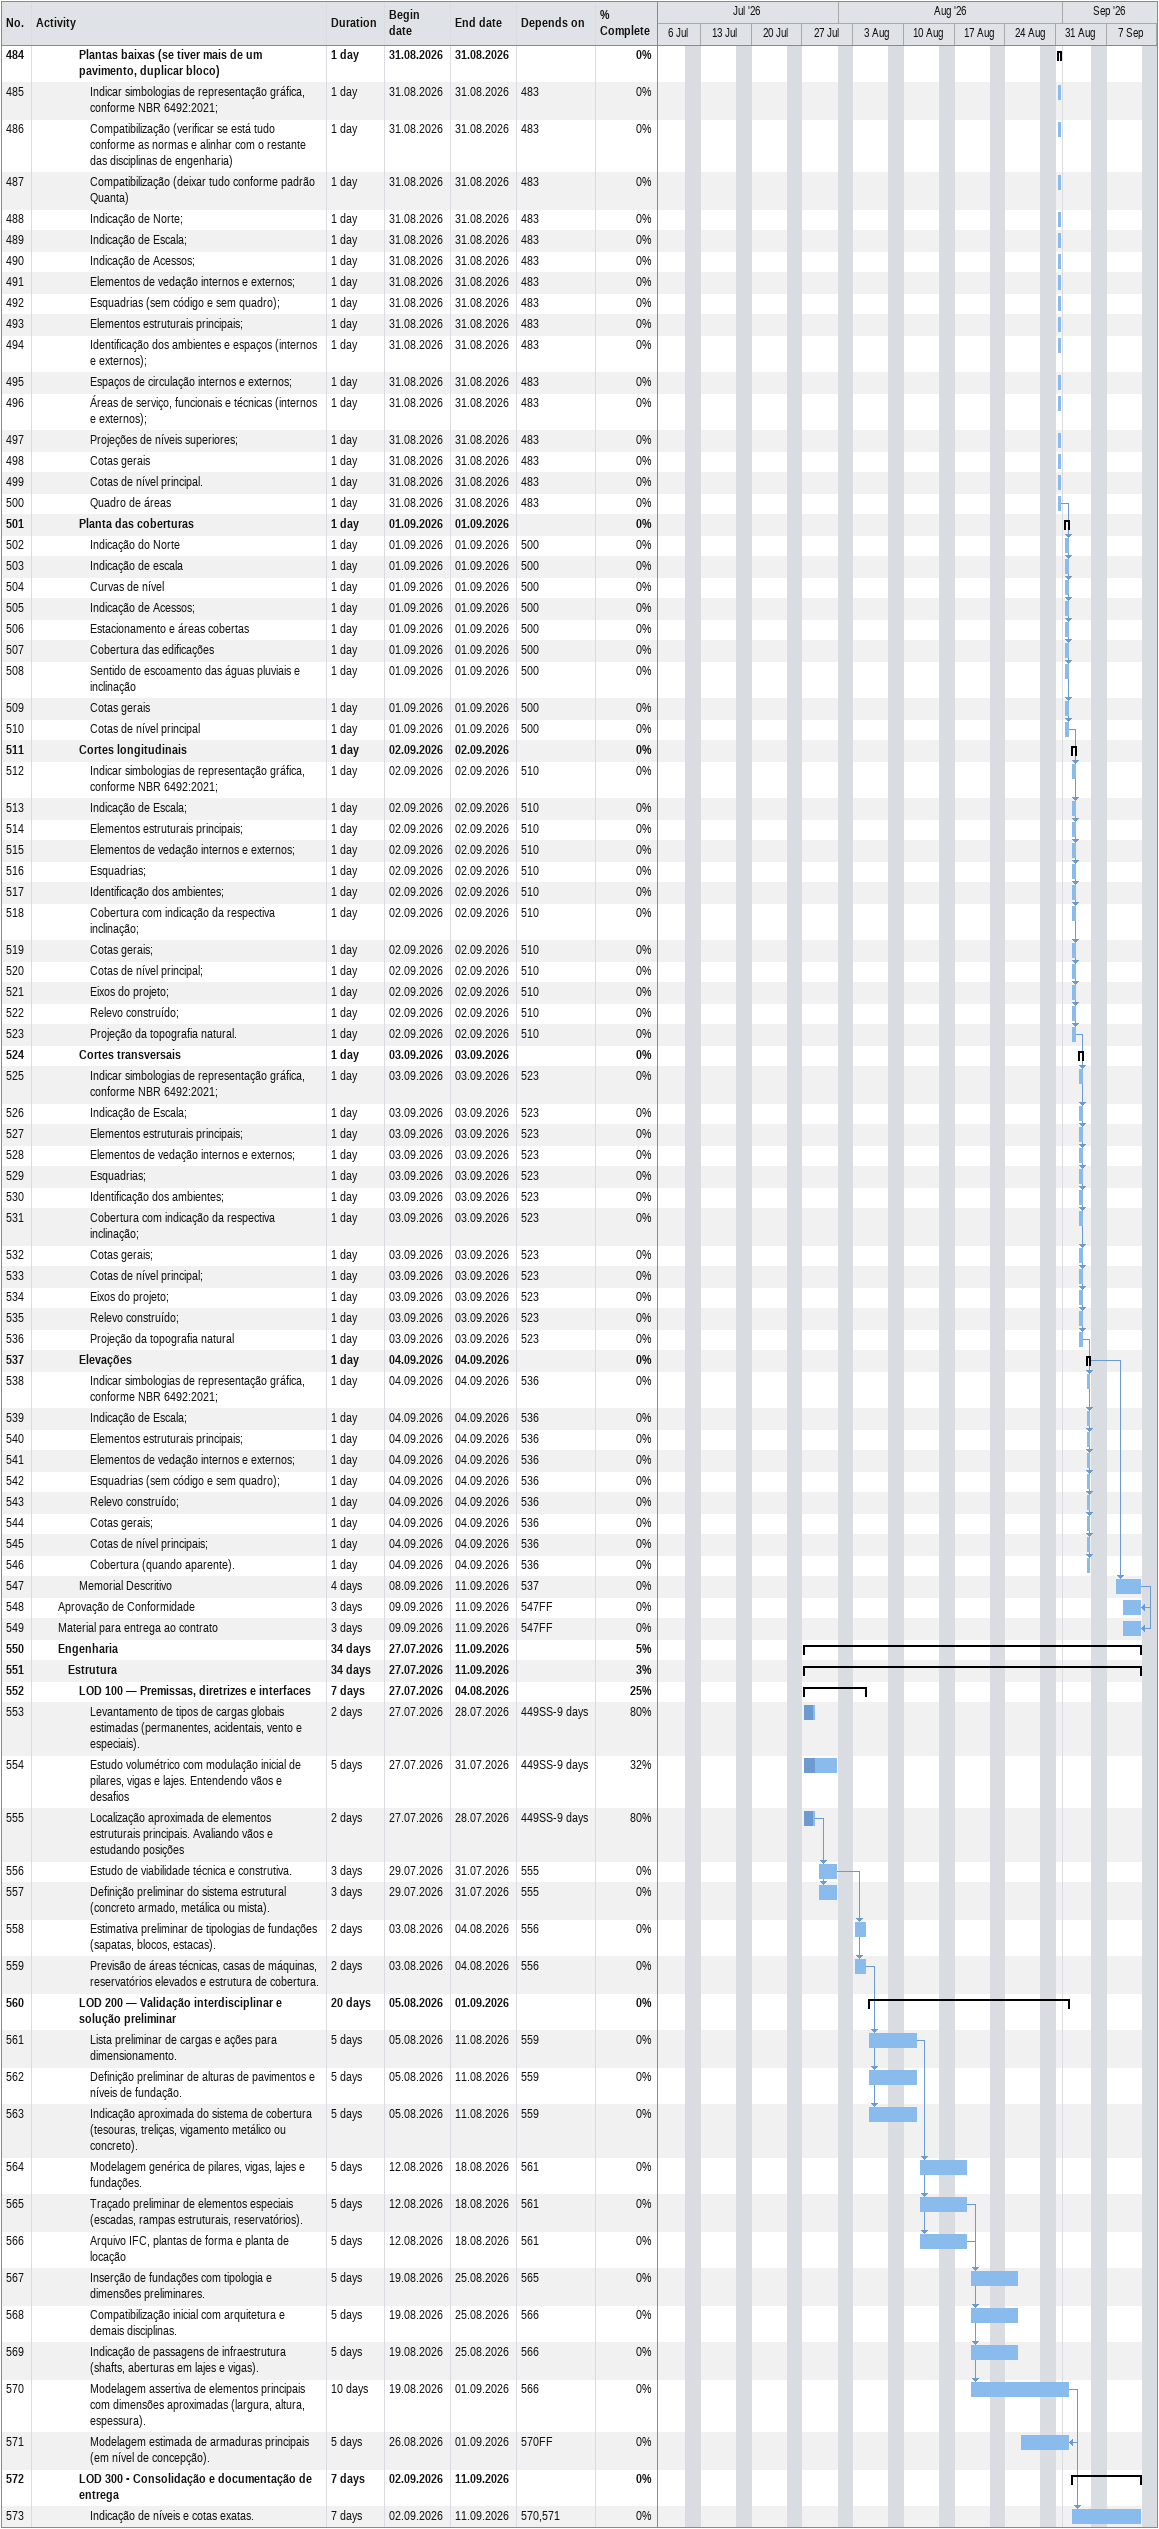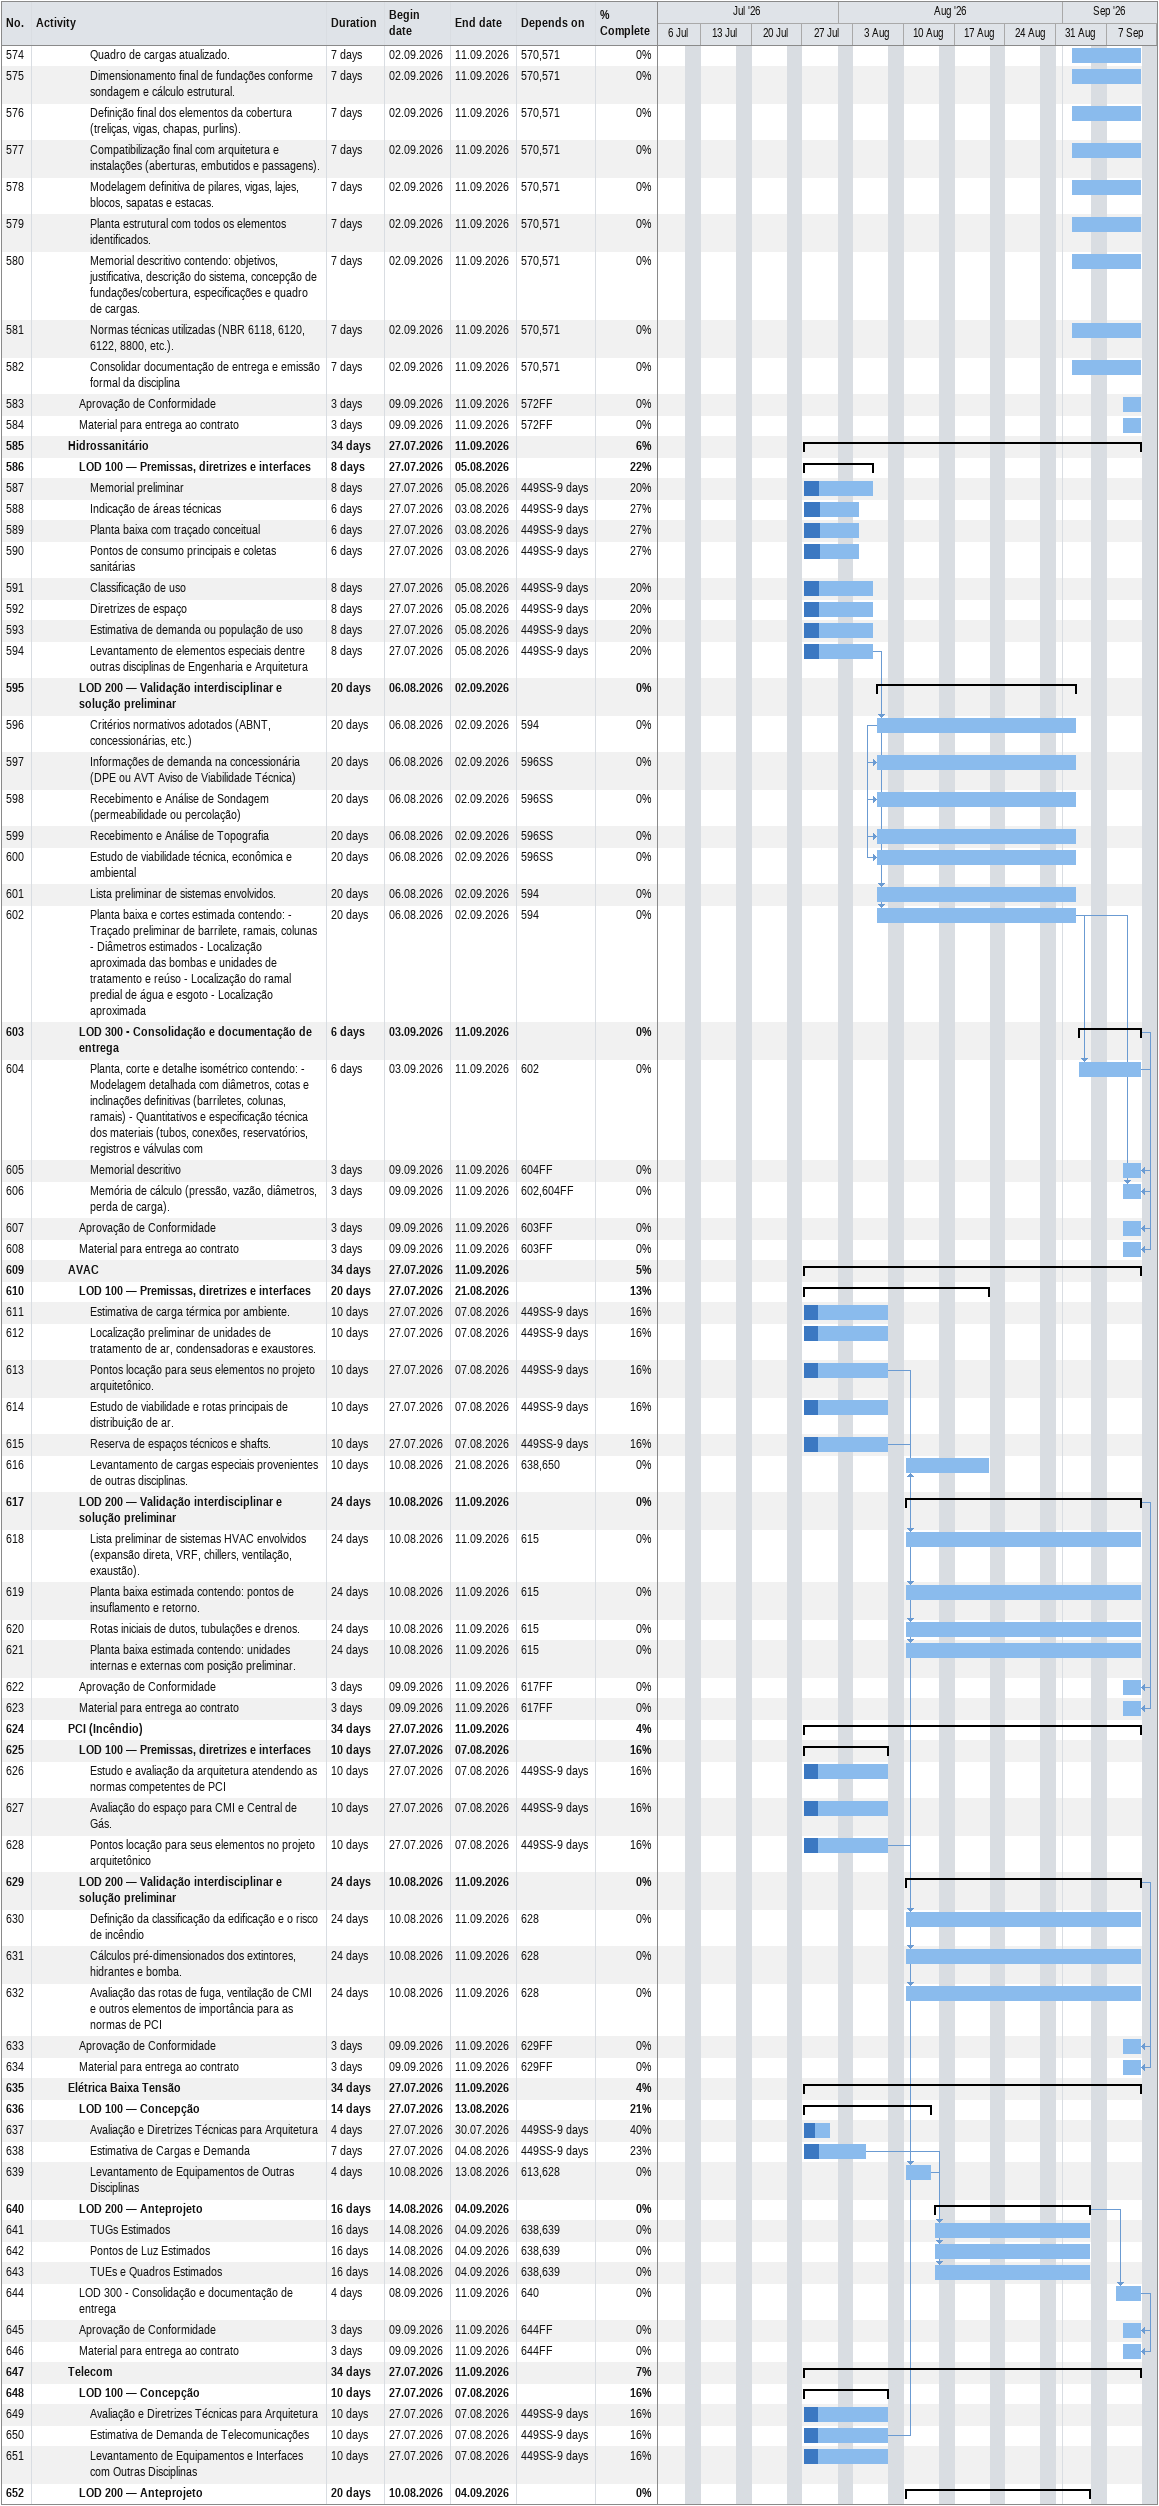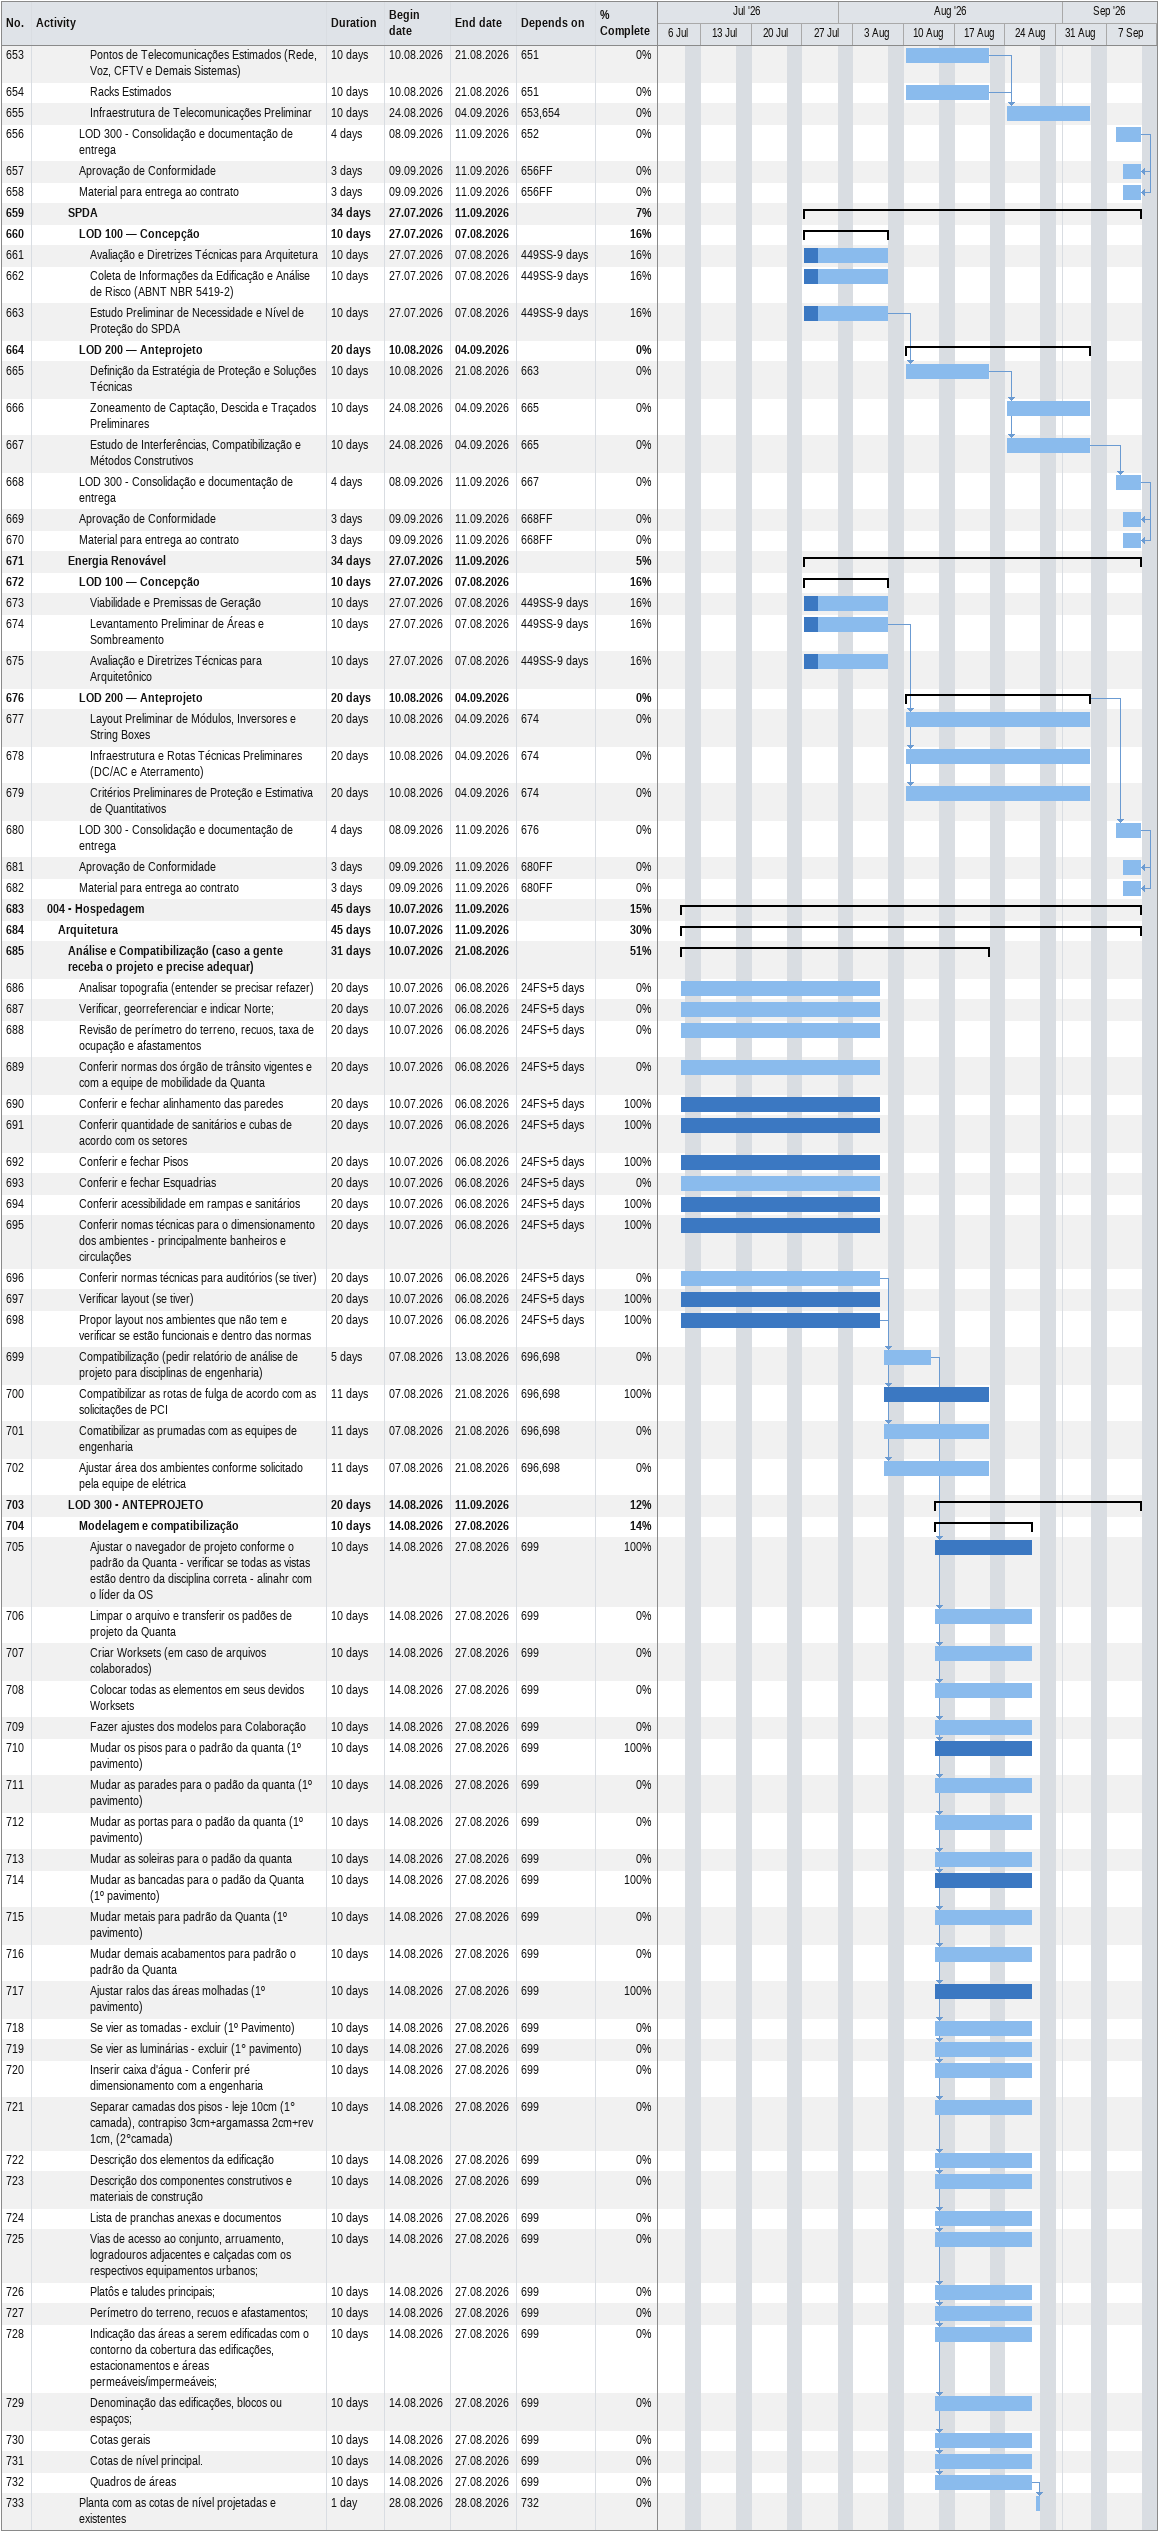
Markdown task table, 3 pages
| ID | Level | Task | Duration | Start | Finish | Predecessors | % complete |
|---|---|---|---|---|---|---|---|
| 484 | 5 | **Plantas baixas (se tiver mais de um pavimento, duplicar bloco)** | 1d | 2026-08-31 | 2026-08-31 |  | 0 |
| 485 | 6 | Indicar simbologias de representação gráfica, conforme NBR 6492:2021; | 1d | 2026-08-31 | 2026-08-31 | 483 | 0 |
| 486 | 6 | Compatibilização (verificar se está tudo conforme as normas e alinhar com o restante das disciplinas de engenharia) | 1d | 2026-08-31 | 2026-08-31 | 483 | 0 |
| 487 | 6 | Compatibilização (deixar tudo conforme padrão Quanta) | 1d | 2026-08-31 | 2026-08-31 | 483 | 0 |
| 488 | 6 | Indicação de Norte; | 1d | 2026-08-31 | 2026-08-31 | 483 | 0 |
| 489 | 6 | Indicação de Escala; | 1d | 2026-08-31 | 2026-08-31 | 483 | 0 |
| 490 | 6 | Indicação de Acessos; | 1d | 2026-08-31 | 2026-08-31 | 483 | 0 |
| 491 | 6 | Elementos de vedação internos e externos; | 1d | 2026-08-31 | 2026-08-31 | 483 | 0 |
| 492 | 6 | Esquadrias (sem código e sem quadro); | 1d | 2026-08-31 | 2026-08-31 | 483 | 0 |
| 493 | 6 | Elementos estruturais principais; | 1d | 2026-08-31 | 2026-08-31 | 483 | 0 |
| 494 | 6 | Identificação dos ambientes e espaços (internos e externos); | 1d | 2026-08-31 | 2026-08-31 | 483 | 0 |
| 495 | 6 | Espaços de circulação internos e externos; | 1d | 2026-08-31 | 2026-08-31 | 483 | 0 |
| 496 | 6 | Áreas de serviço, funcionais e técnicas (internos e externos); | 1d | 2026-08-31 | 2026-08-31 | 483 | 0 |
| 497 | 6 | Projeções de níveis superiores; | 1d | 2026-08-31 | 2026-08-31 | 483 | 0 |
| 498 | 6 | Cotas gerais | 1d | 2026-08-31 | 2026-08-31 | 483 | 0 |
| 499 | 6 | Cotas de nível principal. | 1d | 2026-08-31 | 2026-08-31 | 483 | 0 |
| 500 | 6 | Quadro de áreas | 1d | 2026-08-31 | 2026-08-31 | 483 | 0 |
| 501 | 5 | **Planta das coberturas** | 1d | 2026-09-01 | 2026-09-01 |  | 0 |
| 502 | 6 | Indicação do Norte | 1d | 2026-09-01 | 2026-09-01 | 500 | 0 |
| 503 | 6 | Indicação de escala | 1d | 2026-09-01 | 2026-09-01 | 500 | 0 |
| 504 | 6 | Curvas de nível | 1d | 2026-09-01 | 2026-09-01 | 500 | 0 |
| 505 | 6 | Indicação de Acessos; | 1d | 2026-09-01 | 2026-09-01 | 500 | 0 |
| 506 | 6 | Estacionamento e áreas cobertas | 1d | 2026-09-01 | 2026-09-01 | 500 | 0 |
| 507 | 6 | Cobertura das edificações | 1d | 2026-09-01 | 2026-09-01 | 500 | 0 |
| 508 | 6 | Sentido de escoamento das águas pluviais e inclinação | 1d | 2026-09-01 | 2026-09-01 | 500 | 0 |
| 509 | 6 | Cotas gerais | 1d | 2026-09-01 | 2026-09-01 | 500 | 0 |
| 510 | 6 | Cotas de nível principal | 1d | 2026-09-01 | 2026-09-01 | 500 | 0 |
| 511 | 5 | **Cortes longitudinais** | 1d | 2026-09-02 | 2026-09-02 |  | 0 |
| 512 | 6 | Indicar simbologias de representação gráfica, conforme NBR 6492:2021; | 1d | 2026-09-02 | 2026-09-02 | 510 | 0 |
| 513 | 6 | Indicação de Escala; | 1d | 2026-09-02 | 2026-09-02 | 510 | 0 |
| 514 | 6 | Elementos estruturais principais; | 1d | 2026-09-02 | 2026-09-02 | 510 | 0 |
| 515 | 6 | Elementos de vedação internos e externos; | 1d | 2026-09-02 | 2026-09-02 | 510 | 0 |
| 516 | 6 | Esquadrias; | 1d | 2026-09-02 | 2026-09-02 | 510 | 0 |
| 517 | 6 | Identificação dos ambientes; | 1d | 2026-09-02 | 2026-09-02 | 510 | 0 |
| 518 | 6 | Cobertura com indicação da respectiva inclinação; | 1d | 2026-09-02 | 2026-09-02 | 510 | 0 |
| 519 | 6 | Cotas gerais; | 1d | 2026-09-02 | 2026-09-02 | 510 | 0 |
| 520 | 6 | Cotas de nível principal; | 1d | 2026-09-02 | 2026-09-02 | 510 | 0 |
| 521 | 6 | Eixos do projeto; | 1d | 2026-09-02 | 2026-09-02 | 510 | 0 |
| 522 | 6 | Relevo construído; | 1d | 2026-09-02 | 2026-09-02 | 510 | 0 |
| 523 | 6 | Projeção da topografia natural. | 1d | 2026-09-02 | 2026-09-02 | 510 | 0 |
| 524 | 5 | **Cortes transversais** | 1d | 2026-09-03 | 2026-09-03 |  | 0 |
| 525 | 6 | Indicar simbologias de representação gráfica, conforme NBR 6492:2021; | 1d | 2026-09-03 | 2026-09-03 | 523 | 0 |
| 526 | 6 | Indicação de Escala; | 1d | 2026-09-03 | 2026-09-03 | 523 | 0 |
| 527 | 6 | Elementos estruturais principais; | 1d | 2026-09-03 | 2026-09-03 | 523 | 0 |
| 528 | 6 | Elementos de vedação internos e externos; | 1d | 2026-09-03 | 2026-09-03 | 523 | 0 |
| 529 | 6 | Esquadrias; | 1d | 2026-09-03 | 2026-09-03 | 523 | 0 |
| 530 | 6 | Identificação dos ambientes; | 1d | 2026-09-03 | 2026-09-03 | 523 | 0 |
| 531 | 6 | Cobertura com indicação da respectiva inclinação; | 1d | 2026-09-03 | 2026-09-03 | 523 | 0 |
| 532 | 6 | Cotas gerais; | 1d | 2026-09-03 | 2026-09-03 | 523 | 0 |
| 533 | 6 | Cotas de nível principal; | 1d | 2026-09-03 | 2026-09-03 | 523 | 0 |
| 534 | 6 | Eixos do projeto; | 1d | 2026-09-03 | 2026-09-03 | 523 | 0 |
| 535 | 6 | Relevo construído; | 1d | 2026-09-03 | 2026-09-03 | 523 | 0 |
| 536 | 6 | Projeção da topografia natural | 1d | 2026-09-03 | 2026-09-03 | 523 | 0 |
| 537 | 5 | **Elevações** | 1d | 2026-09-04 | 2026-09-04 |  | 0 |
| 538 | 6 | Indicar simbologias de representação gráfica, conforme NBR 6492:2021; | 1d | 2026-09-04 | 2026-09-04 | 536 | 0 |
| 539 | 6 | Indicação de Escala; | 1d | 2026-09-04 | 2026-09-04 | 536 | 0 |
| 540 | 6 | Elementos estruturais principais; | 1d | 2026-09-04 | 2026-09-04 | 536 | 0 |
| 541 | 6 | Elementos de vedação internos e externos; | 1d | 2026-09-04 | 2026-09-04 | 536 | 0 |
| 542 | 6 | Esquadrias (sem código e sem quadro); | 1d | 2026-09-04 | 2026-09-04 | 536 | 0 |
| 543 | 6 | Relevo construído; | 1d | 2026-09-04 | 2026-09-04 | 536 | 0 |
| 544 | 6 | Cotas gerais; | 1d | 2026-09-04 | 2026-09-04 | 536 | 0 |
| 545 | 6 | Cotas de nível principais; | 1d | 2026-09-04 | 2026-09-04 | 536 | 0 |
| 546 | 6 | Cobertura (quando aparente). | 1d | 2026-09-04 | 2026-09-04 | 536 | 0 |
| 547 | 5 | Memorial Descritivo | 4d | 2026-09-08 | 2026-09-11 | 537 | 0 |
| 548 | 3 | Aprovação de Conformidade | 3d | 2026-09-09 | 2026-09-11 | 547FF | 0 |
| 549 | 3 | Material para entrega ao contrato | 3d | 2026-09-09 | 2026-09-11 | 547FF | 0 |
| 550 | 3 | **Engenharia** | 34d | 2026-07-27 | 2026-09-11 |  | 5 |
| 551 | 4 | **Estrutura** | 34d | 2026-07-27 | 2026-09-11 |  | 3 |
| 552 | 5 | **LOD 100 — Premissas, diretrizes e interfaces** | 7d | 2026-07-27 | 2026-08-04 |  | 25 |
| 553 | 6 | Levantamento de tipos de cargas globais estimadas (permanentes, acidentais, vento e especiais). | 2d | 2026-07-27 | 2026-07-28 | 449SS-9d | 80 |
| 554 | 6 | Estudo volumétrico com modulação inicial de pilares, vigas e lajes. Entendendo vãos e desafios | 5d | 2026-07-27 | 2026-07-31 | 449SS-9d | 32 |
| 555 | 6 | Localização aproximada de elementos estruturais principais. Avaliando vãos e estudando posições | 2d | 2026-07-27 | 2026-07-28 | 449SS-9d | 80 |
| 556 | 6 | Estudo de viabilidade técnica e construtiva. | 3d | 2026-07-29 | 2026-07-31 | 555 | 0 |
| 557 | 6 | Definição preliminar do sistema estrutural (concreto armado, metálica ou mista). | 3d | 2026-07-29 | 2026-07-31 | 555 | 0 |
| 558 | 6 | Estimativa preliminar de tipologias de fundações (sapatas, blocos, estacas). | 2d | 2026-08-03 | 2026-08-04 | 556 | 0 |
| 559 | 6 | Previsão de áreas técnicas, casas de máquinas, reservatórios elevados e estrutura de cobertura. | 2d | 2026-08-03 | 2026-08-04 | 556 | 0 |
| 560 | 5 | **LOD 200 — Validação interdisciplinar e solução preliminar** | 20d | 2026-08-05 | 2026-09-01 |  | 0 |
| 561 | 6 | Lista preliminar de cargas e ações para dimensionamento. | 5d | 2026-08-05 | 2026-08-11 | 559 | 0 |
| 562 | 6 | Definição preliminar de alturas de pavimentos e níveis de fundação. | 5d | 2026-08-05 | 2026-08-11 | 559 | 0 |
| 563 | 6 | Indicação aproximada do sistema de cobertura (tesouras, treliças, vigamento metálico ou concreto). | 5d | 2026-08-05 | 2026-08-11 | 559 | 0 |
| 564 | 6 | Modelagem genérica de pilares, vigas, lajes e fundações. | 5d | 2026-08-12 | 2026-08-18 | 561 | 0 |
| 565 | 6 | Traçado preliminar de elementos especiais (escadas, rampas estruturais, reservatórios). | 5d | 2026-08-12 | 2026-08-18 | 561 | 0 |
| 566 | 6 | Arquivo IFC, plantas de forma e planta de locação | 5d | 2026-08-12 | 2026-08-18 | 561 | 0 |
| 567 | 6 | Inserção de fundações com tipologia e dimensões preliminares. | 5d | 2026-08-19 | 2026-08-25 | 565 | 0 |
| 568 | 6 | Compatibilização inicial com arquitetura e demais disciplinas. | 5d | 2026-08-19 | 2026-08-25 | 566 | 0 |
| 569 | 6 | Indicação de passagens de infraestrutura (shafts, aberturas em lajes e vigas). | 5d | 2026-08-19 | 2026-08-25 | 566 | 0 |
| 570 | 6 | Modelagem assertiva de elementos principais com dimensões aproximadas (largura, altura, espessura). | 10d | 2026-08-19 | 2026-09-01 | 566 | 0 |
| 571 | 6 | Modelagem estimada de armaduras principais (em nível de concepção). | 5d | 2026-08-26 | 2026-09-01 | 570FF | 0 |
| 572 | 5 | **LOD 300 - Consolidação e documentação de entrega** | 7d | 2026-09-02 | 2026-09-11 |  | 0 |
| 573 | 6 | Indicação de níveis e cotas exatas. | 7d | 2026-09-02 | 2026-09-11 | 570, 571 | 0 |
| 574 | 6 | Quadro de cargas atualizado. | 7d | 2026-09-02 | 2026-09-11 | 570, 571 | 0 |
| 575 | 6 | Dimensionamento final de fundações conforme sondagem e cálculo estrutural. | 7d | 2026-09-02 | 2026-09-11 | 570, 571 | 0 |
| 576 | 6 | Definição final dos elementos da cobertura (treliças, vigas, chapas, purlins). | 7d | 2026-09-02 | 2026-09-11 | 570, 571 | 0 |
| 577 | 6 | Compatibilização final com arquitetura e instalações (aberturas, embutidos e passagens). | 7d | 2026-09-02 | 2026-09-11 | 570, 571 | 0 |
| 578 | 6 | Modelagem definitiva de pilares, vigas, lajes, blocos, sapatas e estacas. | 7d | 2026-09-02 | 2026-09-11 | 570, 571 | 0 |
| 579 | 6 | Planta estrutural com todos os elementos identificados. | 7d | 2026-09-02 | 2026-09-11 | 570, 571 | 0 |
| 580 | 6 | Memorial descritivo contendo: objetivos, justificativa, descrição do sistema, concepção de fundações/cobertura, especificações e quadro de cargas. | 7d | 2026-09-02 | 2026-09-11 | 570, 571 | 0 |
| 581 | 6 | Normas técnicas utilizadas (NBR 6118, 6120, 6122, 8800, etc.). | 7d | 2026-09-02 | 2026-09-11 | 570, 571 | 0 |
| 582 | 6 | Consolidar documentação de entrega e emissão formal da disciplina | 7d | 2026-09-02 | 2026-09-11 | 570, 571 | 0 |
| 583 | 5 | Aprovação de Conformidade | 3d | 2026-09-09 | 2026-09-11 | 572FF | 0 |
| 584 | 5 | Material para entrega ao contrato | 3d | 2026-09-09 | 2026-09-11 | 572FF | 0 |
| 585 | 4 | **Hidrossanitário** | 34d | 2026-07-27 | 2026-09-11 |  | 6 |
| 586 | 5 | **LOD 100 — Premissas, diretrizes e interfaces** | 8d | 2026-07-27 | 2026-08-05 |  | 22 |
| 587 | 6 | Memorial preliminar | 8d | 2026-07-27 | 2026-08-05 | 449SS-9d | 20 |
| 588 | 6 | Indicação de áreas técnicas | 6d | 2026-07-27 | 2026-08-03 | 449SS-9d | 27 |
| 589 | 6 | Planta baixa com traçado conceitual | 6d | 2026-07-27 | 2026-08-03 | 449SS-9d | 27 |
| 590 | 6 | Pontos de consumo principais e coletas sanitárias | 6d | 2026-07-27 | 2026-08-03 | 449SS-9d | 27 |
| 591 | 6 | Classificação de uso | 8d | 2026-07-27 | 2026-08-05 | 449SS-9d | 20 |
| 592 | 6 | Diretrizes de espaço | 8d | 2026-07-27 | 2026-08-05 | 449SS-9d | 20 |
| 593 | 6 | Estimativa de demanda ou população de uso | 8d | 2026-07-27 | 2026-08-05 | 449SS-9d | 20 |
| 594 | 6 | Levantamento de elementos especiais dentre outras disciplinas de Engenharia e Arquitetura | 8d | 2026-07-27 | 2026-08-05 | 449SS-9d | 20 |
| 595 | 5 | **LOD 200 — Validação interdisciplinar e solução preliminar** | 20d | 2026-08-06 | 2026-09-02 |  | 0 |
| 596 | 6 | Critérios normativos adotados (ABNT, concessionárias, etc.) | 20d | 2026-08-06 | 2026-09-02 | 594 | 0 |
| 597 | 6 | Informações de demanda na concessionária (DPE ou AVT Aviso de Viabilidade Técnica) | 20d | 2026-08-06 | 2026-09-02 | 596SS | 0 |
| 598 | 6 | Recebimento e Análise de Sondagem (permeabilidade ou percolação) | 20d | 2026-08-06 | 2026-09-02 | 596SS | 0 |
| 599 | 6 | Recebimento e Análise de Topografia | 20d | 2026-08-06 | 2026-09-02 | 596SS | 0 |
| 600 | 6 | Estudo de viabilidade técnica, econômica e ambiental | 20d | 2026-08-06 | 2026-09-02 | 596SS | 0 |
| 601 | 6 | Lista preliminar de sistemas envolvidos. | 20d | 2026-08-06 | 2026-09-02 | 594 | 0 |
| 602 | 6 | Planta baixa e cortes estimada contendo: - Traçado preliminar de barrilete, ramais, colunas - Diâmetros estimados - Localização aproximada das bombas e unidades de tratamento e reúso - Localização do ramal predial de água e esgoto - Localização aproximada | 20d | 2026-08-06 | 2026-09-02 | 594 | 0 |
| 603 | 5 | **LOD 300 - Consolidação e documentação de entrega** | 6d | 2026-09-03 | 2026-09-11 |  | 0 |
| 604 | 6 | Planta, corte e detalhe isométrico contendo: - Modelagem detalhada com diâmetros, cotas e inclinações definitivas (barriletes, colunas, ramais) - Quantitativos e especificação técnica dos materiais (tubos, conexões, reservatórios, registros e válvulas com | 6d | 2026-09-03 | 2026-09-11 | 602 | 0 |
| 605 | 6 | Memorial descritivo | 3d | 2026-09-09 | 2026-09-11 | 604FF | 0 |
| 606 | 6 | Memória de cálculo (pressão, vazão, diâmetros, perda de carga). | 3d | 2026-09-09 | 2026-09-11 | 602, 604FF | 0 |
| 607 | 5 | Aprovação de Conformidade | 3d | 2026-09-09 | 2026-09-11 | 603FF | 0 |
| 608 | 5 | Material para entrega ao contrato | 3d | 2026-09-09 | 2026-09-11 | 603FF | 0 |
| 609 | 4 | **AVAC** | 34d | 2026-07-27 | 2026-09-11 |  | 5 |
| 610 | 5 | **LOD 100 — Premissas, diretrizes e interfaces** | 20d | 2026-07-27 | 2026-08-21 |  | 13 |
| 611 | 6 | Estimativa de carga térmica por ambiente. | 10d | 2026-07-27 | 2026-08-07 | 449SS-9d | 16 |
| 612 | 6 | Localização preliminar de unidades de tratamento de ar, condensadoras e exaustores. | 10d | 2026-07-27 | 2026-08-07 | 449SS-9d | 16 |
| 613 | 6 | Pontos locação para seus elementos no projeto arquitetônico. | 10d | 2026-07-27 | 2026-08-07 | 449SS-9d | 16 |
| 614 | 6 | Estudo de viabilidade e rotas principais de distribuição de ar. | 10d | 2026-07-27 | 2026-08-07 | 449SS-9d | 16 |
| 615 | 6 | Reserva de espaços técnicos e shafts. | 10d | 2026-07-27 | 2026-08-07 | 449SS-9d | 16 |
| 616 | 6 | Levantamento de cargas especiais provenientes de outras disciplinas. | 10d | 2026-08-10 | 2026-08-21 | 638, 650 | 0 |
| 617 | 5 | **LOD 200 — Validação interdisciplinar e solução preliminar** | 24d | 2026-08-10 | 2026-09-11 |  | 0 |
| 618 | 6 | Lista preliminar de sistemas HVAC envolvidos (expansão direta, VRF, chillers, ventilação, exaustão). | 24d | 2026-08-10 | 2026-09-11 | 615 | 0 |
| 619 | 6 | Planta baixa estimada contendo: pontos de insuflamento e retorno. | 24d | 2026-08-10 | 2026-09-11 | 615 | 0 |
| 620 | 6 | Rotas iniciais de dutos, tubulações e drenos. | 24d | 2026-08-10 | 2026-09-11 | 615 | 0 |
| 621 | 6 | Planta baixa estimada contendo: unidades internas e externas com posição preliminar. | 24d | 2026-08-10 | 2026-09-11 | 615 | 0 |
| 622 | 5 | Aprovação de Conformidade | 3d | 2026-09-09 | 2026-09-11 | 617FF | 0 |
| 623 | 5 | Material para entrega ao contrato | 3d | 2026-09-09 | 2026-09-11 | 617FF | 0 |
| 624 | 4 | **PCI (Incêndio)** | 34d | 2026-07-27 | 2026-09-11 |  | 4 |
| 625 | 5 | **LOD 100 — Premissas, diretrizes e interfaces** | 10d | 2026-07-27 | 2026-08-07 |  | 16 |
| 626 | 6 | Estudo e avaliação da arquitetura atendendo as normas competentes de PCI | 10d | 2026-07-27 | 2026-08-07 | 449SS-9d | 16 |
| 627 | 6 | Avaliação do espaço para CMI e Central de Gás. | 10d | 2026-07-27 | 2026-08-07 | 449SS-9d | 16 |
| 628 | 6 | Pontos locação para seus elementos no projeto arquitetônico | 10d | 2026-07-27 | 2026-08-07 | 449SS-9d | 16 |
| 629 | 5 | **LOD 200 — Validação interdisciplinar e solução preliminar** | 24d | 2026-08-10 | 2026-09-11 |  | 0 |
| 630 | 6 | Definição da classificação da edificação e o risco de incêndio | 24d | 2026-08-10 | 2026-09-11 | 628 | 0 |
| 631 | 6 | Cálculos pré-dimensionados dos extintores, hidrantes e bomba. | 24d | 2026-08-10 | 2026-09-11 | 628 | 0 |
| 632 | 6 | Avaliação das rotas de fuga, ventilação de CMI e outros elementos de importância para as normas de PCI | 24d | 2026-08-10 | 2026-09-11 | 628 | 0 |
| 633 | 5 | Aprovação de Conformidade | 3d | 2026-09-09 | 2026-09-11 | 629FF | 0 |
| 634 | 5 | Material para entrega ao contrato | 3d | 2026-09-09 | 2026-09-11 | 629FF | 0 |
| 635 | 4 | **Elétrica Baixa Tensão** | 34d | 2026-07-27 | 2026-09-11 |  | 4 |
| 636 | 5 | **LOD 100 — Concepção** | 14d | 2026-07-27 | 2026-08-13 |  | 21 |
| 637 | 6 | Avaliação e Diretrizes Técnicas para Arquitetura | 4d | 2026-07-27 | 2026-07-30 | 449SS-9d | 40 |
| 638 | 6 | Estimativa de Cargas e Demanda | 7d | 2026-07-27 | 2026-08-04 | 449SS-9d | 23 |
| 639 | 6 | Levantamento de Equipamentos de Outras Disciplinas | 4d | 2026-08-10 | 2026-08-13 | 613, 628 | 0 |
| 640 | 5 | **LOD 200 — Anteprojeto** | 16d | 2026-08-14 | 2026-09-04 |  | 0 |
| 641 | 6 | TUGs Estimados | 16d | 2026-08-14 | 2026-09-04 | 638, 639 | 0 |
| 642 | 6 | Pontos de Luz Estimados | 16d | 2026-08-14 | 2026-09-04 | 638, 639 | 0 |
| 643 | 6 | TUEs e Quadros Estimados | 16d | 2026-08-14 | 2026-09-04 | 638, 639 | 0 |
| 644 | 5 | LOD 300 - Consolidação e documentação de entrega | 4d | 2026-09-08 | 2026-09-11 | 640 | 0 |
| 645 | 5 | Aprovação de Conformidade | 3d | 2026-09-09 | 2026-09-11 | 644FF | 0 |
| 646 | 5 | Material para entrega ao contrato | 3d | 2026-09-09 | 2026-09-11 | 644FF | 0 |
| 647 | 4 | **Telecom** | 34d | 2026-07-27 | 2026-09-11 |  | 7 |
| 648 | 5 | **LOD 100 — Concepção** | 10d | 2026-07-27 | 2026-08-07 |  | 16 |
| 649 | 6 | Avaliação e Diretrizes Técnicas para Arquitetura | 10d | 2026-07-27 | 2026-08-07 | 449SS-9d | 16 |
| 650 | 6 | Estimativa de Demanda de Telecomunicações | 10d | 2026-07-27 | 2026-08-07 | 449SS-9d | 16 |
| 651 | 6 | Levantamento de Equipamentos e Interfaces com Outras Disciplinas | 10d | 2026-07-27 | 2026-08-07 | 449SS-9d | 16 |
| 652 | 5 | **LOD 200 — Anteprojeto** | 20d | 2026-08-10 | 2026-09-04 |  | 0 |
| 653 | 6 | Pontos de Telecomunicações Estimados (Rede, Voz, CFTV e Demais Sistemas) | 10d | 2026-08-10 | 2026-08-21 | 651 | 0 |
| 654 | 6 | Racks Estimados | 10d | 2026-08-10 | 2026-08-21 | 651 | 0 |
| 655 | 6 | Infraestrutura de Telecomunicações Preliminar | 10d | 2026-08-24 | 2026-09-04 | 653, 654 | 0 |
| 656 | 5 | LOD 300 - Consolidação e documentação de entrega | 4d | 2026-09-08 | 2026-09-11 | 652 | 0 |
| 657 | 5 | Aprovação de Conformidade | 3d | 2026-09-09 | 2026-09-11 | 656FF | 0 |
| 658 | 5 | Material para entrega ao contrato | 3d | 2026-09-09 | 2026-09-11 | 656FF | 0 |
| 659 | 4 | **SPDA** | 34d | 2026-07-27 | 2026-09-11 |  | 7 |
| 660 | 5 | **LOD 100 — Concepção** | 10d | 2026-07-27 | 2026-08-07 |  | 16 |
| 661 | 6 | Avaliação e Diretrizes Técnicas para Arquitetura | 10d | 2026-07-27 | 2026-08-07 | 449SS-9d | 16 |
| 662 | 6 | Coleta de Informações da Edificação e Análise de Risco (ABNT NBR 5419-2) | 10d | 2026-07-27 | 2026-08-07 | 449SS-9d | 16 |
| 663 | 6 | Estudo Preliminar de Necessidade e Nível de Proteção do SPDA | 10d | 2026-07-27 | 2026-08-07 | 449SS-9d | 16 |
| 664 | 5 | **LOD 200 — Anteprojeto** | 20d | 2026-08-10 | 2026-09-04 |  | 0 |
| 665 | 6 | Definição da Estratégia de Proteção e Soluções Técnicas | 10d | 2026-08-10 | 2026-08-21 | 663 | 0 |
| 666 | 6 | Zoneamento de Captação, Descida e Traçados Preliminares | 10d | 2026-08-24 | 2026-09-04 | 665 | 0 |
| 667 | 6 | Estudo de Interferências, Compatibilização e Métodos Construtivos | 10d | 2026-08-24 | 2026-09-04 | 665 | 0 |
| 668 | 5 | LOD 300 - Consolidação e documentação de entrega | 4d | 2026-09-08 | 2026-09-11 | 667 | 0 |
| 669 | 5 | Aprovação de Conformidade | 3d | 2026-09-09 | 2026-09-11 | 668FF | 0 |
| 670 | 5 | Material para entrega ao contrato | 3d | 2026-09-09 | 2026-09-11 | 668FF | 0 |
| 671 | 4 | **Energia Renovável** | 34d | 2026-07-27 | 2026-09-11 |  | 5 |
| 672 | 5 | **LOD 100 — Concepção** | 10d | 2026-07-27 | 2026-08-07 |  | 16 |
| 673 | 6 | Viabilidade e Premissas de Geração | 10d | 2026-07-27 | 2026-08-07 | 449SS-9d | 16 |
| 674 | 6 | Levantamento Preliminar de Áreas e Sombreamento | 10d | 2026-07-27 | 2026-08-07 | 449SS-9d | 16 |
| 675 | 6 | Avaliação e Diretrizes Técnicas para Arquitetônico | 10d | 2026-07-27 | 2026-08-07 | 449SS-9d | 16 |
| 676 | 5 | **LOD 200 — Anteprojeto** | 20d | 2026-08-10 | 2026-09-04 |  | 0 |
| 677 | 6 | Layout Preliminar de Módulos, Inversores e String Boxes | 20d | 2026-08-10 | 2026-09-04 | 674 | 0 |
| 678 | 6 | Infraestrutura e Rotas Técnicas Preliminares (DC/AC e Aterramento) | 20d | 2026-08-10 | 2026-09-04 | 674 | 0 |
| 679 | 6 | Critérios Preliminares de Proteção e Estimativa de Quantitativos | 20d | 2026-08-10 | 2026-09-04 | 674 | 0 |
| 680 | 5 | LOD 300 - Consolidação e documentação de entrega | 4d | 2026-09-08 | 2026-09-11 | 676 | 0 |
| 681 | 5 | Aprovação de Conformidade | 3d | 2026-09-09 | 2026-09-11 | 680FF | 0 |
| 682 | 5 | Material para entrega ao contrato | 3d | 2026-09-09 | 2026-09-11 | 680FF | 0 |
| 683 | 2 | **004 - Hospedagem** | 45d | 2026-07-10 | 2026-09-11 |  | 15 |
| 684 | 3 | **Arquitetura** | 45d | 2026-07-10 | 2026-09-11 |  | 30 |
| 685 | 4 | **Análise e Compatibilização (caso a gente receba o projeto e precise adequar)** | 31d | 2026-07-10 | 2026-08-21 |  | 51 |
| 686 | 5 | Analisar topografia (entender se precisar refazer) | 20d | 2026-07-10 | 2026-08-06 | 24FS+5d | 0 |
| 687 | 5 | Verificar, georreferenciar e indicar Norte; | 20d | 2026-07-10 | 2026-08-06 | 24FS+5d | 0 |
| 688 | 5 | Revisão de perímetro do terreno, recuos, taxa de ocupação e afastamentos | 20d | 2026-07-10 | 2026-08-06 | 24FS+5d | 0 |
| 689 | 5 | Conferir normas dos órgão de trânsito vigentes e com a equipe de mobilidade da Quanta | 20d | 2026-07-10 | 2026-08-06 | 24FS+5d | 0 |
| 690 | 5 | Conferir e fechar alinhamento das paredes | 20d | 2026-07-10 | 2026-08-06 | 24FS+5d | 100 |
| 691 | 5 | Conferir quantidade de sanitários e cubas de acordo com os setores | 20d | 2026-07-10 | 2026-08-06 | 24FS+5d | 100 |
| 692 | 5 | Conferir e fechar Pisos | 20d | 2026-07-10 | 2026-08-06 | 24FS+5d | 100 |
| 693 | 5 | Conferir e fechar Esquadrias | 20d | 2026-07-10 | 2026-08-06 | 24FS+5d | 0 |
| 694 | 5 | Conferir acessibilidade em rampas e sanitários | 20d | 2026-07-10 | 2026-08-06 | 24FS+5d | 100 |
| 695 | 5 | Conferir nomas técnicas para o dimensionamento dos ambientes - principalmente banheiros e circulações | 20d | 2026-07-10 | 2026-08-06 | 24FS+5d | 100 |
| 696 | 5 | Conferir normas técnicas para auditórios (se tiver) | 20d | 2026-07-10 | 2026-08-06 | 24FS+5d | 0 |
| 697 | 5 | Verificar layout (se tiver) | 20d | 2026-07-10 | 2026-08-06 | 24FS+5d | 100 |
| 698 | 5 | Propor layout nos ambientes que não tem e verificar se estão funcionais e dentro das normas | 20d | 2026-07-10 | 2026-08-06 | 24FS+5d | 100 |
| 699 | 5 | Compatibilização (pedir relatório de análise de projeto para disciplinas de engenharia) | 5d | 2026-08-07 | 2026-08-13 | 696, 698 | 0 |
| 700 | 5 | Compatibilizar as rotas de fulga de acordo com as solicitações de PCI | 11d | 2026-08-07 | 2026-08-21 | 696, 698 | 100 |
| 701 | 5 | Comatibilizar as prumadas com as equipes de engenharia | 11d | 2026-08-07 | 2026-08-21 | 696, 698 | 0 |
| 702 | 5 | Ajustar área dos ambientes conforme solicitado pela equipe de elétrica | 11d | 2026-08-07 | 2026-08-21 | 696, 698 | 0 |
| 703 | 4 | **LOD 300 - ANTEPROJETO** | 20d | 2026-08-14 | 2026-09-11 |  | 12 |
| 704 | 5 | **Modelagem e compatibilização** | 10d | 2026-08-14 | 2026-08-27 |  | 14 |
| 705 | 6 | Ajustar o navegador de projeto conforme o padrão da Quanta - verificar se todas as vistas estão dentro da disciplina correta - alinahr com o líder da OS | 10d | 2026-08-14 | 2026-08-27 | 699 | 100 |
| 706 | 6 | Limpar o arquivo e transferir os padões de projeto da Quanta | 10d | 2026-08-14 | 2026-08-27 | 699 | 0 |
| 707 | 6 | Criar Worksets (em caso de arquivos colaborados) | 10d | 2026-08-14 | 2026-08-27 | 699 | 0 |
| 708 | 6 | Colocar todas as elementos em seus devidos Worksets | 10d | 2026-08-14 | 2026-08-27 | 699 | 0 |
| 709 | 6 | Fazer ajustes dos modelos para Colaboração | 10d | 2026-08-14 | 2026-08-27 | 699 | 0 |
| 710 | 6 | Mudar os pisos para o padrão da quanta (1º pavimento) | 10d | 2026-08-14 | 2026-08-27 | 699 | 100 |
| 711 | 6 | Mudar as parades para o padão da quanta (1º pavimento) | 10d | 2026-08-14 | 2026-08-27 | 699 | 0 |
| 712 | 6 | Mudar as portas para o padão da quanta (1º pavimento) | 10d | 2026-08-14 | 2026-08-27 | 699 | 0 |
| 713 | 6 | Mudar as soleiras para o padão da quanta | 10d | 2026-08-14 | 2026-08-27 | 699 | 0 |
| 714 | 6 | Mudar as bancadas para o padão da Quanta (1º pavimento) | 10d | 2026-08-14 | 2026-08-27 | 699 | 100 |
| 715 | 6 | Mudar metais para padrão da Quanta (1º pavimento) | 10d | 2026-08-14 | 2026-08-27 | 699 | 0 |
| 716 | 6 | Mudar demais acabamentos para padrão o padrão da Quanta | 10d | 2026-08-14 | 2026-08-27 | 699 | 0 |
| 717 | 6 | Ajustar ralos das áreas molhadas (1º pavimento) | 10d | 2026-08-14 | 2026-08-27 | 699 | 100 |
| 718 | 6 | Se vier as tomadas - excluir (1º Pavimento) | 10d | 2026-08-14 | 2026-08-27 | 699 | 0 |
| 719 | 6 | Se vier as luminárias - excluir (1° pavimento) | 10d | 2026-08-14 | 2026-08-27 | 699 | 0 |
| 720 | 6 | Inserir caixa d'água - Conferir pré dimensionamento com a engenharia | 10d | 2026-08-14 | 2026-08-27 | 699 | 0 |
| 721 | 6 | Separar camadas dos pisos - leje 10cm (1° camada), contrapiso 3cm+argamassa 2cm+rev 1cm, (2°camada) | 10d | 2026-08-14 | 2026-08-27 | 699 | 0 |
| 722 | 6 | Descrição dos elementos da edificação | 10d | 2026-08-14 | 2026-08-27 | 699 | 0 |
| 723 | 6 | Descrição dos componentes construtivos e materiais de construção | 10d | 2026-08-14 | 2026-08-27 | 699 | 0 |
| 724 | 6 | Lista de pranchas anexas e documentos | 10d | 2026-08-14 | 2026-08-27 | 699 | 0 |
| 725 | 6 | Vias de acesso ao conjunto, arruamento, logradouros adjacentes e calçadas com os respectivos equipamentos urbanos; | 10d | 2026-08-14 | 2026-08-27 | 699 | 0 |
| 726 | 6 | Platôs e taludes principais; | 10d | 2026-08-14 | 2026-08-27 | 699 | 0 |
| 727 | 6 | Perímetro do terreno, recuos e afastamentos; | 10d | 2026-08-14 | 2026-08-27 | 699 | 0 |
| 728 | 6 | Indicação das áreas a serem edificadas com o contorno da cobertura das edificações, estacionamentos e áreas permeáveis/impermeáveis; | 10d | 2026-08-14 | 2026-08-27 | 699 | 0 |
| 729 | 6 | Denominação das edificações, blocos ou espaços; | 10d | 2026-08-14 | 2026-08-27 | 699 | 0 |
| 730 | 6 | Cotas gerais | 10d | 2026-08-14 | 2026-08-27 | 699 | 0 |
| 731 | 6 | Cotas de nível principal. | 10d | 2026-08-14 | 2026-08-27 | 699 | 0 |
| 732 | 6 | Quadros de áreas | 10d | 2026-08-14 | 2026-08-27 | 699 | 0 |
| 733 | 5 | Planta com as cotas de nível projetadas e existentes | 1d | 2026-08-28 | 2026-08-28 | 732 | 0 |
